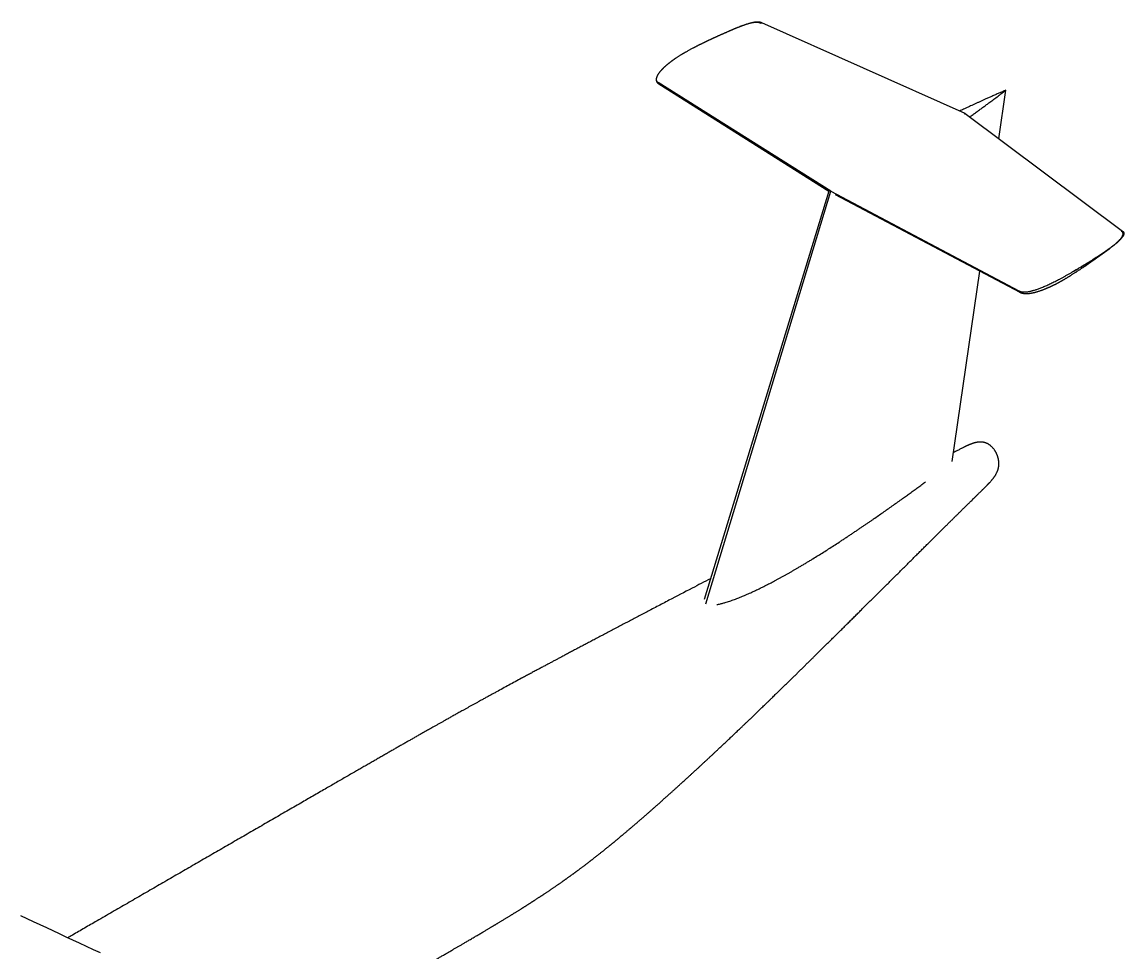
# Model space of a CAD drawing. Header units: millimetres. Extents: x 26 to 221, y 89 to 273.
# Drawn here: x 178.55 to 210.61, y 203.95 to 231.04 of the extents above; entities that cross this region are included whole.
import ezdxf

# ---------------------------------------------------------------- set-up
doc = ezdxf.new("R2010")
doc.units = ezdxf.units.MM

msp = doc.modelspace()

# ---------------------------------------------------------------- linework, layer by layer
at = {"color": 7, "linetype": 'Continuous', "lineweight": 25}
for p, q in [((199.374336, 230.879319), (199.354611, 230.871131)), ((200.04152, 231.001929), (200.068296, 231.013043)), ((205.990164, 228.37345), (200.068296, 231.013043)), ((202.078853, 226.115498), (197.056627, 229.274444)), ((197.075452, 229.23822), (202.020833, 226.120446)), ((206.966012, 227.643844), (207.170022, 229.054567)), ((207.170022, 229.054567), (207.1184, 229.032107)), ((207.131116, 229.024767), (207.170022, 229.054567)), ((205.990164, 228.37345), (205.95539, 228.359016)), ((205.990164, 228.37345), (210.562569, 224.954829)), ((202.020038, 226.120947), (198.390471, 214.234135)), ((202.072424, 226.119663), (202.078853, 226.115498)), ((202.078853, 226.115498), (202.086015, 226.111861)), ((202.078853, 226.115498), (207.5509, 223.216229)), ((202.202382, 226.015901), (207.572981, 223.178131)), ((210.562569, 224.954829), (210.535793, 224.943714)), ((210.197461, 224.45204), (210.215124, 224.465102)), ((205.607458, 218.249465), (206.409142, 223.793092))]:
    msp.add_line(p, q, dxfattribs=at)
at = {"color": 8, "linetype": 'Continuous', "lineweight": 25}
msp.add_line((198.437911, 214.110574), (202.078853, 226.115498), dxfattribs=at)
at = {"color": 7, "linetype": 'Continuous', "lineweight": 25, "flags": 128}
msp.add_lwpolyline([(180.827232, 203.945861), (180.623022, 204.041163), (180.421372, 204.13527), (180.222282, 204.228182), (180.025751, 204.319899), (179.83178, 204.410422), (179.640369, 204.499751), (179.451518, 204.587885), (179.265226, 204.674824), (179.072809, 204.764622), (178.883201, 204.853109), (178.696402, 204.940285), (178.512413, 205.02615)], dxfattribs=at)
at = {"color": 7, "linetype": 'Continuous', "lineweight": 25}
for points, knots in [([(199.354612, 230.871132), (199.351065, 230.869659), (199.344601, 230.866974), (199.33584, 230.863327), (199.328554, 230.86029), (199.321803, 230.857473), (199.314659, 230.854489), (199.307316, 230.851418), (199.300395, 230.84852), (199.294543, 230.846067), (199.289661, 230.844019), (199.285449, 230.842251), (199.28111, 230.840429), (199.274537, 230.837666), (199.265847, 230.834009), (199.256142, 230.829918), (199.247723, 230.826364), (199.240466, 230.823296), (199.233655, 230.820415), (199.226739, 230.817485), (199.217954, 230.81376), (199.207324, 230.809246), (199.194333, 230.803718), (199.179809, 230.797525), (199.164946, 230.791172), (199.149721, 230.78465), (199.13457, 230.778145), (199.116526, 230.770379), (199.094951, 230.761066), (199.069688, 230.750123), (199.044064, 230.73898), (199.018286, 230.727727), (198.992977, 230.716639), (198.967743, 230.705542), (198.942488, 230.694395), (198.917873, 230.683491), (198.893356, 230.672591), (198.868999, 230.661726), (198.848992, 230.652769), (198.83206, 230.645169), (198.818609, 230.63912), (198.804388, 230.632712), (198.790755, 230.626555), (198.778655, 230.621081), (198.765549, 230.615141), (198.74975, 230.607966), (198.731044, 230.599448), (198.712, 230.590751), (198.693714, 230.582377), (198.676012, 230.574248), (198.65807, 230.565987), (198.639479, 230.557404), (198.619888, 230.548332), (198.599132, 230.53869), (198.577137, 230.528438), (198.554535, 230.517863), (198.533629, 230.508044), (198.514824, 230.499183), (198.497876, 230.491174), (198.480752, 230.483059), (198.462881, 230.474563), (198.445079, 230.466072), (198.428042, 230.457918), (198.41289, 230.450644), (198.399375, 230.444138), (198.387349, 230.438335), (198.376203, 230.432944), (198.360268, 230.425221), (198.339062, 230.414905), (198.315846, 230.403547), (198.295713, 230.39365), (198.278498, 230.385155), (198.260166, 230.376072), (198.241608, 230.366836), (198.222962, 230.357513), (198.2055, 230.348742), (198.188795, 230.340314), (198.17259, 230.332103), (198.156768, 230.32405), (198.141168, 230.316074), (198.125976, 230.308273), (198.110485, 230.300282), (198.094121, 230.2918), (198.071744, 230.280138), (198.043142, 230.26511), (198.008105, 230.24648), (197.971777, 230.226909), (197.934733, 230.20666), (197.89739, 230.185927), (197.867912, 230.169284), (197.846678, 230.157149), (197.834173, 230.149957), (197.822828, 230.143394), (197.812647, 230.137473), (197.803471, 230.13211), (197.79449, 230.126837), (197.78443, 230.120904), (197.772633, 230.113906), (197.75948, 230.10605), (197.745826, 230.097833), (197.732074, 230.089493), (197.712525, 230.077545), (197.687523, 230.062066), (197.657553, 230.043171), (197.628769, 230.024689), (197.600039, 230.005907), (197.578061, 229.991264), (197.562599, 229.980825), (197.554399, 229.975257), (197.546279, 229.969713), (197.538753, 229.964544), (197.53163, 229.959626), (197.525021, 229.955041), (197.518605, 229.950568), (197.513094, 229.946709), (197.507966, 229.943105), (197.501998, 229.938895), (197.494252, 229.933403), (197.485723, 229.927315), (197.477568, 229.921455), (197.470487, 229.916337), (197.464123, 229.911713), (197.457944, 229.907202), (197.451166, 229.90223), (197.443521, 229.896588), (197.435749, 229.890812), (197.428726, 229.88556), (197.42215, 229.880617), (197.415003, 229.875213), (197.40687, 229.869022), (197.398575, 229.86266), (197.390868, 229.856704), (197.383914, 229.851295), (197.37696, 229.845853), (197.368458, 229.839155), (197.358147, 229.830958), (197.347152, 229.822117), (197.337253, 229.814069), (197.328599, 229.806968), (197.320266, 229.800071), (197.311286, 229.792571), (197.299789, 229.782866), (197.286129, 229.771164), (197.27107, 229.758022), (197.256891, 229.745411), (197.243673, 229.733439), (197.230455, 229.72125), (197.216997, 229.708592), (197.206172, 229.698181), (197.198666, 229.69085), (197.194214, 229.686467), (197.189307, 229.6816), (197.182511, 229.674794), (197.174415, 229.666563), (197.166245, 229.658107), (197.159193, 229.650693), (197.152432, 229.643486), (197.144033, 229.634387), (197.134036, 229.623311), (197.122992, 229.610711), (197.112408, 229.598248), (197.102373, 229.586038), (197.092672, 229.573828), (197.083017, 229.561212), (197.073675, 229.54848), (197.06411, 229.534829), (197.055009, 229.521129), (197.045979, 229.50664), (197.037942, 229.492815), (197.030391, 229.478814), (197.023685, 229.46519), (197.017745, 229.45182), (197.012824, 229.439446), (197.008606, 229.427335), (197.005672, 229.417526), (197.003653, 229.409775), (197.002274, 229.403865), (197.000886, 229.397105), (196.999435, 229.388478), (196.998025, 229.377022), (196.997794, 229.368213), (196.997667, 229.363356)], [0, 0, 0, 0, 0.004079133, 0.007434904, 0.010071372, 0.012441076, 0.015192, 0.018327878, 0.020951603, 0.0232334, 0.025120789, 0.026614925, 0.02811285, 0.030139678, 0.034221213, 0.038166736, 0.041367961, 0.043961395, 0.046562905, 0.049249376, 0.051966346, 0.056732557, 0.061557543, 0.067013178, 0.073561014, 0.078782547, 0.084664167, 0.091138582, 0.099708136, 0.109728373, 0.120469988, 0.129473903, 0.139695588, 0.149898371, 0.158825789, 0.169084849, 0.178558819, 0.187374249, 0.197460776, 0.201904361, 0.207098986, 0.213139357, 0.218486038, 0.2229958, 0.227248741, 0.233789324, 0.241475514, 0.249040499, 0.255996136, 0.262828553, 0.269712203, 0.276947602, 0.284541519, 0.292596636, 0.301193809, 0.310237371, 0.319002013, 0.325625128, 0.332221068, 0.338814754, 0.345642892, 0.35311418, 0.359632801, 0.365567701, 0.370833933, 0.375439006, 0.37963291, 0.383872077, 0.394081708, 0.40444769, 0.411045888, 0.417651275, 0.424605421, 0.432525558, 0.439428142, 0.44650106, 0.453036408, 0.45902743, 0.465499672, 0.47155582, 0.477322254, 0.483354854, 0.489782878, 0.496592259, 0.509722916, 0.523544, 0.538038425, 0.552753797, 0.567595367, 0.582626136, 0.588097607, 0.593110577, 0.597663182, 0.601753593, 0.605380015, 0.608737917, 0.61261942, 0.617598914, 0.623104368, 0.628665873, 0.634270643, 0.639914691, 0.652581003, 0.66496846, 0.676919561, 0.688349767, 0.700852367, 0.704515169, 0.707837072, 0.71120986, 0.714787283, 0.717374962, 0.720252644, 0.723186403, 0.725534384, 0.727266165, 0.729721377, 0.733165372, 0.737181574, 0.740649318, 0.743625598, 0.746277758, 0.748841275, 0.751590417, 0.75503474, 0.758744036, 0.761671906, 0.764155807, 0.767308693, 0.771000675, 0.77478425, 0.778174242, 0.781126008, 0.783932345, 0.787347648, 0.792365282, 0.797599191, 0.801991566, 0.805584014, 0.809203703, 0.813200479, 0.817706878, 0.824782838, 0.831815718, 0.838379608, 0.844394622, 0.850238005, 0.856949136, 0.863469372, 0.865722678, 0.867761633, 0.869918007, 0.872867368, 0.87766492, 0.88180516, 0.884983138, 0.888209927, 0.891992905, 0.897738271, 0.903574489, 0.909253735, 0.914591589, 0.919850986, 0.925313152, 0.9309436, 0.936133818, 0.942406953, 0.948175216, 0.953521776, 0.958828244, 0.96454429, 0.969112058, 0.97385751, 0.97818276, 0.982238003, 0.984294554, 0.986333769, 0.988402174, 0.991288971, 0.995197317, 1, 1, 1, 1]), ([(200.068296, 231.013043), (200.063081, 231.015813), (200.052669, 231.021341), (200.034461, 231.027854), (200.014577, 231.032931), (199.992843, 231.03646), (199.969335, 231.038483), (199.944043, 231.039002), (199.91697, 231.038028), (199.888109, 231.035567), (199.857454, 231.031621), (199.824353, 231.026085), (199.788748, 231.018867), (199.750589, 231.009894), (199.710419, 230.999275), (199.668236, 230.98701), (199.624328, 230.973189), (199.578707, 230.957839), (199.531395, 230.940981), (199.482122, 230.922546), (199.430593, 230.902322), (199.394379, 230.887752), (199.37539, 230.879741), (199.374266, 230.879267)], [0, 0, 0, 0, 0.027327326, 0.054560746, 0.08230056, 0.111115436, 0.141513769, 0.173929533, 0.208721294, 0.246179447, 0.286536869, 0.329979836, 0.379257498, 0.432266751, 0.489120125, 0.549908804, 0.614707363, 0.682311589, 0.753891774, 0.829488872, 0.909137638, 0.994619203, 1, 1, 1, 1]), ([(196.997667, 229.363356), (196.997778, 229.358725), (196.997978, 229.350351), (196.999508, 229.3389), (197.001364, 229.329881), (197.003207, 229.32312), (197.004786, 229.318232), (197.006203, 229.3143), (197.007741, 229.310407), (197.009951, 229.305355), (197.012847, 229.299532), (197.016331, 229.293443), (197.020401, 229.287127), (197.025552, 229.280077), (197.032158, 229.272269), (197.038744, 229.265555), (197.044653, 229.260162), (197.050017, 229.255619), (197.05677, 229.250372), (197.065713, 229.244064), (197.072743, 229.239849), (197.076587, 229.237544)], [0, 0, 0, 0, 0.095310268, 0.172341309, 0.233054685, 0.279139431, 0.310987064, 0.334042703, 0.361463627, 0.393857552, 0.443026372, 0.489599495, 0.530136851, 0.586762826, 0.654165886, 0.724792865, 0.763232238, 0.801345409, 0.852568162, 0.919393417, 1, 1, 1, 1]), ([(197.075496, 229.238297), (197.073673, 229.239502), (197.069687, 229.242136), (197.064485, 229.247678), (197.060129, 229.25494), (197.057191, 229.263786), (197.056815, 229.270891), (197.056627, 229.274444)], [0, 0, 0, 0, 0.1741650349, 0.3807396464, 0.5872393755, 0.7936212496, 1, 1, 1, 1]), ([(207.1184, 229.032107), (207.085297, 229.017677), (207.018397, 228.988515), (206.9173, 228.944098), (206.815231, 228.899008), (206.713531, 228.853827), (206.619736, 228.811925), (206.533332, 228.773142), (206.453607, 228.737208), (206.374117, 228.701236), (206.295086, 228.665333), (206.195905, 228.620102), (206.076231, 228.565222), (205.945058, 228.504703), (205.860792, 228.465486), (205.82307, 228.44793)], [0, 0, 0, 0, 0.075703532, 0.152990324, 0.231861026, 0.310263264, 0.387193619, 0.448307566, 0.510010208, 0.571788357, 0.632638001, 0.693547214, 0.802462462, 0.911569554, 1, 1, 1, 1]), ([(206.119174, 228.276994), (206.128198, 228.283435), (206.168719, 228.312362), (206.239969, 228.363651), (206.333289, 228.43108), (206.425975, 228.498449), (206.518737, 228.566264), (206.611, 228.634108), (206.692502, 228.694393), (206.763354, 228.747074), (206.823668, 228.792092), (206.883948, 228.837289), (206.930911, 228.872652), (206.964893, 228.898316), (206.985925, 228.914224), (207.006917, 228.930127), (207.027624, 228.945841), (207.045353, 228.959321), (207.060541, 228.970881), (207.072971, 228.980349), (207.084702, 228.98929), (207.094137, 228.996488), (207.102051, 229.002534), (207.109385, 229.00814), (207.117204, 229.01412), (207.124568, 229.019753), (207.129147, 229.023259), (207.131116, 229.024767)], [0, 0, 0, 0, 0.02618987, 0.117608628, 0.207843265, 0.29903847, 0.389588682, 0.48101534, 0.571716379, 0.631345475, 0.691866353, 0.751635078, 0.811675632, 0.832735175, 0.85375582, 0.874942275, 0.895943024, 0.91617498, 0.92844914, 0.94181139, 0.953731459, 0.963907971, 0.970348118, 0.977687507, 0.986118557, 0.994032278, 1, 1, 1, 1]), ([(210.562569, 224.954829), (210.567366, 224.951818), (210.576944, 224.945807), (210.588226, 224.935297), (210.597024, 224.923818), (210.603141, 224.911273), (210.60665, 224.897703), (210.607555, 224.883104), (210.605875, 224.867477), (210.601619, 224.850818), (210.594793, 224.833124), (210.585213, 224.814017), (210.572722, 224.793466), (210.557191, 224.771441), (210.538811, 224.748255), (210.51758, 224.723908), (210.493655, 224.698564), (210.467082, 224.672232), (210.437903, 224.644923), (210.405971, 224.616491), (210.37103, 224.586719), (210.333032, 224.555597), (210.29193, 224.523111), (210.247959, 224.489456), (210.201119, 224.454631), (210.15141, 224.418635), (210.098831, 224.38147), (210.043383, 224.343136), (209.985065, 224.303631), (209.923877, 224.262956), (209.859819, 224.221111), (209.792891, 224.178097), (209.723093, 224.133912), (209.650423, 224.088558), (209.577078, 224.043385), (209.503231, 223.998442), (209.429054, 223.953784), (209.352466, 223.908142), (209.273459, 223.86152), (209.192064, 223.813902), (209.136816, 223.781933), (209.108849, 223.76575)], [0, 0, 0, 0, 0.0081265144, 0.0162250342, 0.0244740098, 0.0330424963, 0.0420816397, 0.0517204702, 0.0620656033, 0.0732033902, 0.0852030818, 0.0981200741, 0.1127717769, 0.1285328759, 0.1454368386, 0.1635107845, 0.1827768933, 0.2028771328, 0.224159463, 0.2466360644, 0.2703172749, 0.2957326628, 0.322419598, 0.3503850491, 0.379635071, 0.4101749545, 0.4420093472, 0.4751423522, 0.5095776082, 0.5453183562, 0.5823674947, 0.6207276254, 0.6604010923, 0.701390014, 0.7436963114, 0.7836358667, 0.8246850839, 0.8668450974, 0.9101169542, 0.9545016227, 1, 1, 1, 1]), ([(209.108849, 223.76575), (209.138557, 223.783019), (209.197187, 223.8171), (209.283427, 223.867838), (209.366919, 223.917428), (209.447627, 223.965892), (209.52556, 224.013223), (209.599349, 224.058583), (209.66911, 224.102005), (209.73496, 224.143525), (209.798342, 224.184038), (209.859256, 224.223546), (209.917702, 224.262048), (209.973681, 224.299545), (210.027191, 224.336036), (210.078235, 224.371521), (210.12681, 224.406001), (210.17266, 224.439287), (210.215819, 224.47139), (210.256322, 224.502318), (210.294446, 224.532276), (210.33193, 224.562675), (210.368457, 224.593427), (210.403672, 224.624458), (210.435705, 224.65419), (210.464557, 224.682626), (210.490091, 224.709618), (210.512356, 224.735181), (210.531408, 224.759325), (210.547395, 224.782222), (210.559971, 224.80329), (210.569382, 224.822582), (210.575921, 224.840159), (210.579924, 224.856714), (210.581383, 224.872252), (210.580291, 224.886774), (210.576626, 224.90028), (210.570388, 224.912775), (210.561507, 224.924215), (210.550173, 224.9347), (210.540593, 224.940705), (210.535793, 224.943714)], [0, 0, 0, 0, 0.049028279, 0.096759413, 0.143194576, 0.188335044, 0.232182205, 0.274737575, 0.313679529, 0.3514761, 0.38812895, 0.423639901, 0.458010958, 0.491244331, 0.523342466, 0.554308078, 0.584144191, 0.612854184, 0.639959041, 0.665985345, 0.69093767, 0.714821205, 0.741129045, 0.766024661, 0.789520607, 0.811631816, 0.832376214, 0.85144079, 0.869232989, 0.88578372, 0.901131392, 0.914080552, 0.926120438, 0.937307332, 0.94771137, 0.957419668, 0.966539305, 0.975199221, 0.983549681, 0.991757961, 1, 1, 1, 1]), ([(207.571254, 223.179084), (207.576081, 223.17642), (207.58501, 223.171492), (207.598014, 223.165583), (207.608892, 223.161194), (207.617803, 223.15797), (207.625319, 223.155478), (207.632102, 223.153401), (207.640324, 223.151068), (207.650571, 223.148459), (207.663101, 223.145722), (207.676451, 223.143275), (207.688549, 223.141463), (207.698387, 223.140245), (207.7053, 223.139505), (207.711726, 223.138894), (207.719236, 223.138276), (207.727904, 223.137708), (207.736339, 223.137295), (207.744189, 223.137017), (207.752617, 223.136823), (207.762376, 223.136745), (207.772408, 223.136827), (207.781409, 223.137031), (207.790996, 223.137358), (207.801705, 223.137868), (207.81364, 223.138626), (207.825148, 223.139524), (207.837185, 223.140619), (207.851397, 223.142113), (207.866226, 223.143926), (207.879802, 223.145794), (207.891051, 223.147466), (207.902639, 223.149304), (207.914896, 223.151385), (207.926436, 223.153473), (207.936918, 223.155463), (207.947467, 223.157548), (207.959448, 223.160025), (207.970872, 223.162499), (207.980779, 223.164725), (207.988549, 223.166518), (207.995663, 223.168196), (208.002946, 223.169949), (208.011136, 223.171963), (208.020562, 223.174337), (208.030655, 223.176947), (208.040523, 223.179565), (208.05135, 223.182501), (208.062966, 223.185733), (208.075782, 223.189398), (208.088881, 223.19324), (208.110565, 223.199768), (208.140308, 223.209158), (208.17622, 223.221192), (208.210337, 223.233207), (208.243354, 223.245337), (208.275852, 223.257751), (208.307286, 223.270191), (208.332633, 223.280539), (208.352514, 223.288829), (208.368335, 223.295519), (208.385602, 223.302927), (208.401782, 223.309979), (208.415859, 223.316196), (208.426567, 223.320969), (208.436055, 223.325232), (208.444809, 223.329194), (208.45339, 223.333102), (208.462669, 223.337357), (208.472408, 223.341856), (208.482216, 223.346422), (208.491181, 223.350624), (208.499171, 223.354392), (208.506112, 223.357683), (208.512562, 223.360755), (208.519066, 223.363867), (208.526208, 223.367299), (208.53392, 223.371026), (208.541481, 223.374699), (208.549223, 223.378478), (208.557551, 223.382565), (208.567412, 223.387432), (208.577983, 223.392687), (208.588147, 223.397774), (208.595949, 223.401703), (208.602054, 223.40479), (208.607454, 223.407527), (208.613868, 223.410792), (208.62056, 223.414213), (208.626568, 223.417295), (208.631456, 223.419812), (208.63728, 223.422818), (208.645416, 223.427034), (208.65558, 223.432332), (208.665454, 223.437511), (208.674144, 223.442093), (208.682359, 223.446444), (208.690568, 223.450812), (208.698564, 223.455086), (208.7078, 223.460043), (208.718696, 223.465923), (208.731233, 223.472734), (208.743906, 223.479665), (208.756452, 223.486571), (208.769025, 223.493537), (208.782113, 223.500834), (208.795994, 223.508624), (208.809844, 223.516453), (208.822122, 223.523436), (208.83256, 223.529404), (208.842482, 223.535101), (208.8564, 223.543129), (208.874527, 223.553661), (208.897046, 223.566867), (208.920996, 223.581048), (208.94678, 223.596467), (208.970828, 223.610997), (208.992403, 223.624144), (209.010469, 223.635223), (209.027961, 223.646015), (209.044884, 223.656516), (209.061247, 223.666722), (209.077274, 223.676768), (209.097953, 223.689791), (209.123946, 223.706271), (209.155734, 223.726593), (209.185586, 223.745835), (209.212973, 223.76361), (209.237707, 223.779751), (209.263117, 223.79642), (209.289581, 223.813871), (209.317145, 223.832143), (209.345854, 223.85127), (209.37211, 223.868851), (209.395712, 223.88472), (209.415721, 223.898216), (209.434738, 223.911082), (209.452047, 223.922826), (209.467603, 223.933404), (209.481156, 223.94264), (209.492706, 223.950524), (209.50231, 223.957089), (209.511064, 223.963079), (209.520297, 223.969405), (209.531326, 223.976971), (209.544255, 223.985855), (209.558448, 223.995625), (209.573278, 224.005852), (209.588471, 224.016349), (209.603894, 224.027024), (209.619574, 224.037899), (209.635557, 224.049004), (209.65132, 224.059977), (209.665768, 224.070052), (209.678298, 224.078803), (209.689653, 224.086744), (209.701323, 224.094915), (209.714379, 224.104069), (209.728676, 224.11411), (209.743605, 224.124611), (209.756762, 224.133881), (209.767547, 224.14149), (209.775537, 224.147133), (209.782708, 224.1522), (209.789862, 224.157261), (209.797753, 224.162846), (209.806539, 224.16907), (209.816212, 224.175929), (209.830424, 224.186019), (209.847853, 224.198414), (209.867313, 224.212285), (209.884815, 224.224784), (209.901332, 224.2366), (209.918774, 224.2491), (209.935802, 224.261326), (209.951423, 224.272563), (209.964925, 224.282289), (209.977437, 224.291315), (209.990144, 224.300494), (210.002962, 224.309765), (210.016114, 224.319291), (210.027728, 224.327714), (210.037266, 224.33464), (210.044692, 224.340037), (210.052087, 224.345415), (210.060123, 224.351266), (210.06854, 224.357399), (210.076444, 224.363163), (210.083309, 224.368173), (210.0899, 224.372987), (210.097069, 224.378226), (210.104726, 224.383828), (210.111998, 224.389151), (210.118402, 224.393844), (210.124678, 224.398444), (210.131662, 224.403568), (210.138219, 224.408383), (210.143757, 224.412452), (210.147745, 224.415385), (210.151286, 224.417989), (210.154502, 224.420356), (210.158038, 224.422958), (210.161795, 224.425724), (210.165909, 224.428754), (210.169953, 224.431734), (210.174231, 224.434886), (210.178968, 224.43838), (210.18461, 224.442546), (210.190925, 224.447209), (210.19535, 224.450481), (210.197461, 224.45204)], [0, 0, 0, 0, 0.004889283, 0.009045075, 0.012456331, 0.015061531, 0.01725503, 0.019298846, 0.021190554, 0.024636557, 0.028438246, 0.032306429, 0.036428772, 0.039132848, 0.041041296, 0.042541909, 0.044805519, 0.047724208, 0.050268753, 0.052315748, 0.054748766, 0.05785195, 0.061136688, 0.063849874, 0.066071725, 0.069828518, 0.07368339, 0.077090192, 0.080489524, 0.08491089, 0.090500782, 0.094491406, 0.09774259, 0.10126423, 0.105629943, 0.109573372, 0.112450025, 0.115838156, 0.119901956, 0.124217596, 0.127185305, 0.12964928, 0.131925032, 0.134280349, 0.136924797, 0.140132019, 0.143750078, 0.147092896, 0.150102956, 0.15472631, 0.158896871, 0.163219742, 0.168136006, 0.181223525, 0.194038063, 0.205724352, 0.217224355, 0.229170459, 0.24049993, 0.251127171, 0.256621241, 0.262148238, 0.268410714, 0.275540475, 0.279918393, 0.283922014, 0.287359276, 0.290429259, 0.293592382, 0.296877143, 0.300735264, 0.304422637, 0.307808747, 0.310754675, 0.313348141, 0.315553594, 0.31797013, 0.320635676, 0.323572671, 0.326645155, 0.329165471, 0.332263978, 0.336020103, 0.340299739, 0.34421895, 0.347536901, 0.349151255, 0.351154477, 0.353682131, 0.356467157, 0.358767422, 0.360518382, 0.362037814, 0.365418683, 0.369825517, 0.37367405, 0.376734937, 0.379798096, 0.383118372, 0.386185728, 0.389013272, 0.393780563, 0.39879374, 0.4035186, 0.408480759, 0.413380924, 0.418150888, 0.42374762, 0.429618614, 0.434386218, 0.438160943, 0.441896852, 0.446104817, 0.454651469, 0.463468064, 0.472817527, 0.483044397, 0.494267711, 0.501751192, 0.509009086, 0.516050878, 0.522875602, 0.529482385, 0.535882001, 0.542339701, 0.55463805, 0.56757341, 0.581199426, 0.591212927, 0.601207794, 0.611624601, 0.622480846, 0.633794711, 0.645585097, 0.65787164, 0.666176526, 0.674707741, 0.682563722, 0.689666175, 0.696095022, 0.701790331, 0.706426191, 0.710388262, 0.71368366, 0.717279331, 0.721846447, 0.727374528, 0.733333693, 0.739473824, 0.745797798, 0.752209649, 0.758646085, 0.765295278, 0.772088214, 0.778252953, 0.783274527, 0.78768611, 0.792392357, 0.797814065, 0.803957284, 0.810211711, 0.816434196, 0.820382457, 0.823678437, 0.826405927, 0.829317088, 0.832597579, 0.836251616, 0.840285714, 0.844677827, 0.854006522, 0.86207989, 0.869016704, 0.875904756, 0.88274883, 0.890850802, 0.897234423, 0.902329767, 0.907784925, 0.912930996, 0.918272662, 0.923865604, 0.929426711, 0.932866494, 0.935860206, 0.938768336, 0.942170402, 0.945965138, 0.949352599, 0.952110191, 0.954600161, 0.957644588, 0.961130899, 0.964237137, 0.966799057, 0.969197579, 0.972144275, 0.975603524, 0.977465099, 0.979140604, 0.980635703, 0.981926809, 0.98318872, 0.985082646, 0.986651956, 0.988369976, 0.990185753, 0.992060026, 0.994385691, 0.997323274, 1, 1, 1, 1]), ([(207.5509, 223.216229), (207.556677, 223.213108), (207.568147, 223.206912), (207.587603, 223.19923), (207.608436, 223.192901), (207.630806, 223.188027), (207.654501, 223.184603), (207.679495, 223.182597), (207.705765, 223.181974), (207.733454, 223.182718), (207.762753, 223.184839), (207.793684, 223.188364), (207.82626, 223.193317), (207.860317, 223.199678), (207.895857, 223.207445), (207.932643, 223.21656), (207.970665, 223.226997), (208.009912, 223.238733), (208.050597, 223.251828), (208.094844, 223.26701), (208.14275, 223.284469), (208.194409, 223.30438), (208.247939, 223.326058), (208.30334, 223.349503), (208.360249, 223.374554), (208.418651, 223.401185), (208.47853, 223.429371), (208.540214, 223.459263), (208.604163, 223.491087), (208.670393, 223.524873), (208.738921, 223.560649), (208.80933, 223.598201), (208.881623, 223.637528), (208.955785, 223.678637), (209.031868, 223.721499), (209.082914, 223.750841), (209.108849, 223.76575)], [0, 0, 0, 0, 0.012311409, 0.024447769, 0.036589959, 0.0489186, 0.061606355, 0.074570814, 0.088168251, 0.102514575, 0.117708568, 0.134135579, 0.151601005, 0.170165936, 0.189881242, 0.210789397, 0.232519805, 0.255463663, 0.279645146, 0.305084907, 0.335653405, 0.36790371, 0.401854969, 0.437523588, 0.474923716, 0.513353282, 0.553475056, 0.595297954, 0.638829847, 0.685019042, 0.733001561, 0.782783288, 0.834369488, 0.887764896, 0.94297378, 1, 1, 1, 1]), ([(207.5509, 223.216229), (207.551087, 223.212674), (207.55146, 223.205583), (207.554404, 223.196754), (207.558728, 223.189422), (207.564364, 223.183747), (207.568617, 223.180368), (207.571127, 223.179189), (207.571274, 223.17912)], [0, 0, 0, 0, 0.1970736523, 0.393064811, 0.5909355351, 0.7891352766, 0.9876662098, 1, 1, 1, 1]), ([(185.312272, 200.743143), (185.315152, 200.744786), (185.369806, 200.775966), (185.475709, 200.836382), (185.629453, 200.924088), (185.781613, 201.01089), (185.932202, 201.096794), (186.126343, 201.207541), (186.365493, 201.343962), (186.651097, 201.506882), (186.939473, 201.671386), (187.230618, 201.837475), (187.524534, 202.005151), (187.809193, 202.167556), (188.084386, 202.32457), (188.349903, 202.476076), (188.580541, 202.607692), (188.77559, 202.719007), (188.93381, 202.80931), (189.090992, 202.899026), (189.261645, 202.996439), (189.445381, 203.101358), (189.641828, 203.213617), (189.835525, 203.324421), (190.026465, 203.433795), (190.180032, 203.521906), (190.296486, 203.588816), (190.376086, 203.63459), (190.453679, 203.679253), (190.529243, 203.722788), (190.594627, 203.760494), (190.650215, 203.792577), (190.696391, 203.819246), (190.741948, 203.845573), (190.787863, 203.872126), (190.835152, 203.899493), (190.882058, 203.926657), (190.928428, 203.953532), (190.974019, 203.979974), (191.020601, 204.007012), (191.067474, 204.034241), (191.110709, 204.059376), (191.150229, 204.082369), (191.186099, 204.103252), (191.221655, 204.123966), (191.257063, 204.144607), (191.29306, 204.165605), (191.330436, 204.187423), (191.369807, 204.210423), (191.411221, 204.234636), (191.454677, 204.260065), (191.499884, 204.286543), (191.546819, 204.314059), (191.595456, 204.342602), (191.646058, 204.37233), (191.695828, 204.401603), (191.744582, 204.43031), (191.792136, 204.458341), (191.840733, 204.487018), (191.889151, 204.515625), (191.936139, 204.543422), (191.980026, 204.569419), (192.020866, 204.593642), (192.058746, 204.616138), (192.094539, 204.637422), (192.128246, 204.657489), (192.159868, 204.676338), (192.189407, 204.693965), (192.216862, 204.710367), (192.242234, 204.725541), (192.265526, 204.739485), (192.285456, 204.751427), (192.303003, 204.76195), (192.319455, 204.771823), (192.337376, 204.782585), (192.35707, 204.794423), (192.379785, 204.808089), (192.405717, 204.823709), (192.435063, 204.841408), (192.466766, 204.860558), (192.500824, 204.881165), (192.53686, 204.903007), (192.573725, 204.925396), (192.610083, 204.947522), (192.644974, 204.968798), (192.67842, 204.989232), (192.710399, 205.008807), (192.74089, 205.027507), (192.769662, 205.045184), (192.796716, 205.061835), (192.822403, 205.077671), (192.847817, 205.093363), (192.874081, 205.109607), (192.90196, 205.126881), (192.931475, 205.145204), (192.962624, 205.164581), (192.994671, 205.18456), (193.026273, 205.204308), (193.056098, 205.222986), (193.081021, 205.238627), (193.101461, 205.251477), (193.118087, 205.261941), (193.134705, 205.272414), (193.152209, 205.283459), (193.171237, 205.295481), (193.191814, 205.308503), (193.213941, 205.322528), (193.237184, 205.337288), (193.261019, 205.352452), (193.284461, 205.367395), (193.306959, 205.381763), (193.328055, 205.395259), (193.347751, 205.407882), (193.365739, 205.419428), (193.382071, 205.429926), (193.397095, 205.439596), (193.411991, 205.449195), (193.427588, 205.459259), (193.44615, 205.471252), (193.467946, 205.485361), (193.493235, 205.501764), (193.520457, 205.519462), (193.548644, 205.537834), (193.57659, 205.556096), (193.603176, 205.573513), (193.62722, 205.589302), (193.648849, 205.603535), (193.668202, 205.616294), (193.687038, 205.628735), (193.706434, 205.641567), (193.727448, 205.655497), (193.750457, 205.670782), (193.775452, 205.687424), (193.803909, 205.70642), (193.834315, 205.726778), (193.865169, 205.747502), (193.893494, 205.766584), (193.919292, 205.784011), (193.945391, 205.801686), (193.972816, 205.82031), (194.002612, 205.840606), (194.033006, 205.861375), (194.064178, 205.882746), (194.096528, 205.904999), (194.126335, 205.925576), (194.153645, 205.944489), (194.17864, 205.961844), (194.205637, 205.980643), (194.232445, 205.999369), (194.257756, 206.017102), (194.280183, 206.032857), (194.30092, 206.04746), (194.320008, 206.060932), (194.337427, 206.073253), (194.353474, 206.084625), (194.368694, 206.09543), (194.383748, 206.106135), (194.403997, 206.120561), (194.429607, 206.138856), (194.45763, 206.158947), (194.483036, 206.177221), (194.505659, 206.193536), (194.528958, 206.210386), (194.553691, 206.228324), (194.57653, 206.24494), (194.59701, 206.25988), (194.6139, 206.272227), (194.629982, 206.284008), (194.644672, 206.294789), (194.657936, 206.30454), (194.67248, 206.315248), (194.689226, 206.327599), (194.709082, 206.342278), (194.732421, 206.359573), (194.758793, 206.379174), (194.787754, 206.400771), (194.816794, 206.4225), (194.84453, 206.443321), (194.87159, 206.463697), (194.898526, 206.48404), (194.927273, 206.505817), (194.957325, 206.528658), (194.985868, 206.550424), (195.012305, 206.570645), (195.035953, 206.588779), (195.058322, 206.605976), (195.078795, 206.62175), (195.098939, 206.637303), (195.119097, 206.652899), (195.140268, 206.669314), (195.161792, 206.686039), (195.184318, 206.703582), (195.207844, 206.721948), (195.232387, 206.741152), (195.257978, 206.761228), (195.285102, 206.782561), (195.313813, 206.805204), (195.344145, 206.829193), (195.375142, 206.853782), (195.405589, 206.878007), (195.434278, 206.900897), (195.459449, 206.921031), (195.482001, 206.93911), (195.503255, 206.95618), (195.525617, 206.974175), (195.549534, 206.993461), (195.575003, 207.014044), (195.601941, 207.035865), (195.628665, 207.057565), (195.654104, 207.078268), (195.677255, 207.097149), (195.698713, 207.114681), (195.71848, 207.13086), (195.736567, 207.145687), (195.754084, 207.160068), (195.772218, 207.174976), (195.792151, 207.191388), (195.813974, 207.209388), (195.838108, 207.229329), (195.864531, 207.251206), (195.892216, 207.274177), (195.91854, 207.296067), (195.942334, 207.315892), (195.963438, 207.333505), (195.982868, 207.349744), (196.000648, 207.364626), (196.017445, 207.378703), (196.035433, 207.393796), (196.055716, 207.410838), (196.078756, 207.430226), (196.103501, 207.451086), (196.129697, 207.473209), (196.159244, 207.498208), (196.191132, 207.525246), (196.224601, 207.553691), (196.256471, 207.580836), (196.286934, 207.606835), (196.316927, 207.632481), (196.347751, 207.65889), (196.380242, 207.68678), (196.414267, 207.716048), (196.449761, 207.746644), (196.486286, 207.778196), (196.523525, 207.810434), (196.561271, 207.84318), (196.59942, 207.876346), (196.63754, 207.909556), (196.674796, 207.942078), (196.710612, 207.973403), (196.744826, 208.00338), (196.777439, 208.032001), (196.808454, 208.059262), (196.838021, 208.085288), (196.866946, 208.110781), (196.896102, 208.136513), (196.926219, 208.163128), (196.957374, 208.190696), (196.989564, 208.219219), (197.023952, 208.24973), (197.060607, 208.2823), (197.099418, 208.316837), (197.138401, 208.351579), (197.176594, 208.385666), (197.21473, 208.419746), (197.25258, 208.453614), (197.289986, 208.48713), (197.325278, 208.518791), (197.354795, 208.545302), (197.379603, 208.567602), (197.400839, 208.586706), (197.423293, 208.60692), (197.447038, 208.628312), (197.47312, 208.651829), (197.501643, 208.677571), (197.532711, 208.705636), (197.565382, 208.735181), (197.599655, 208.766209), (197.635319, 208.798532), (197.6715, 208.831362), (197.707277, 208.863863), (197.745575, 208.898694), (197.786043, 208.935545), (197.828379, 208.974149), (197.86865, 209.010917), (197.906859, 209.045845), (197.943008, 209.078928), (197.976506, 209.109617), (198.007432, 209.137979), (198.035889, 209.164098), (198.063045, 209.189045), (198.089583, 209.213444), (198.127644, 209.248463), (198.17771, 209.294588), (198.240072, 209.352147), (198.303572, 209.410862), (198.368162, 209.470695), (198.423583, 209.52213), (198.469087, 209.564421), (198.503968, 209.596871), (198.53771, 209.628291), (198.570312, 209.658678), (198.601777, 209.688031), (198.632517, 209.71673), (198.662702, 209.744935), (198.693428, 209.773669), (198.72538, 209.803574), (198.759482, 209.835519), (198.795732, 209.869508), (198.834127, 209.905544), (198.874668, 209.943631), (198.916077, 209.982576), (198.958241, 210.022274), (199.001044, 210.062616), (199.045614, 210.104669), (199.091182, 210.147713), (199.136662, 210.190722), (199.183798, 210.235347), (199.232056, 210.281085), (199.28122, 210.327739), (199.32828, 210.372447), (199.373239, 210.415205), (199.415863, 210.455782), (199.456177, 210.494198), (199.494209, 210.530471), (199.530222, 210.564847), (199.562644, 210.595819), (199.591944, 210.623829), (199.619185, 210.649885), (199.647016, 210.676521), (199.676049, 210.704325), (199.706304, 210.733317), (199.739769, 210.765408), (199.776602, 210.800753), (199.816957, 210.839511), (199.859005, 210.879929), (199.90306, 210.922312), (199.949142, 210.966687), (199.997275, 211.013078), (200.047157, 211.061202), (200.098101, 211.110398), (200.148982, 211.159581), (200.198686, 211.20767), (200.250527, 211.257871), (200.304205, 211.3099), (200.359423, 211.363473), (200.412137, 211.414664), (200.459011, 211.460222), (200.500367, 211.500446), (200.536526, 211.535637), (200.571163, 211.569365), (200.620068, 211.61701), (200.684383, 211.679723), (200.765224, 211.758643), (200.844911, 211.836527), (200.923218, 211.913144), (200.999349, 211.987707), (201.075464, 212.062325), (201.150906, 212.136352), (201.225586, 212.209694), (201.300254, 212.283085), (201.374895, 212.356506), (201.449494, 212.429942), (201.523633, 212.502976), (201.598319, 212.576598), (201.674578, 212.651819), (201.751526, 212.727767), (201.829098, 212.804374), (201.907209, 212.881555), (201.987334, 212.960766), (202.069474, 213.042007), (202.153628, 213.125277), (202.239797, 213.210576), (202.327981, 213.297903), (202.41818, 213.387259), (202.510393, 213.478646), (202.604041, 213.571489), (202.699101, 213.665765), (202.795549, 213.761449), (202.893932, 213.859083), (203.037871, 214.00197), (203.225997, 214.188809), (203.456949, 214.418301), (203.685794, 214.645791), (203.91254, 214.871259), (204.1372, 215.094686), (204.359781, 215.316056), (204.537833, 215.493128), (204.671935, 215.626473), (204.762653, 215.716669), (204.853018, 215.806496), (204.943031, 215.895952), (205.03253, 215.984871), (205.119172, 216.07092), (205.202284, 216.153432), (205.281358, 216.231903), (205.358065, 216.307991), (205.432405, 216.381698), (205.504378, 216.453023), (205.573984, 216.521967), (205.641223, 216.588532), (205.706095, 216.652718), (205.768598, 216.714528), (205.822176, 216.767482), (205.867277, 216.812037), (205.904352, 216.848649), (205.94041, 216.884245), (205.975458, 216.918832), (206.010088, 216.952992), (206.044911, 216.987331), (206.080852, 217.022759), (206.118252, 217.05961), (206.157429, 217.098196), (206.198384, 217.138513), (206.23593, 217.175456), (206.269726, 217.208695), (206.299424, 217.237892), (206.329193, 217.267149), (206.358003, 217.295451), (206.384816, 217.321782), (206.408834, 217.345361), (206.430147, 217.366278), (206.446304, 217.382131), (206.458608, 217.3942), (206.46849, 217.403919), (206.479434, 217.414711), (206.491896, 217.427036), (206.505688, 217.440721), (206.521119, 217.456087), (206.538114, 217.473076), (206.556423, 217.491457), (206.576216, 217.511412), (206.596268, 217.531722), (206.615581, 217.551368), (206.632798, 217.568948), (206.648017, 217.584535), (206.659465, 217.5963), (206.667743, 217.604846), (206.673514, 217.610824), (206.679254, 217.616792), (206.685002, 217.622796), (206.69076, 217.628841), (206.696712, 217.635125), (206.703455, 217.64229), (206.715458, 217.655159), (206.731266, 217.672451), (206.749833, 217.693506), (206.766775, 217.71343), (206.783461, 217.733775), (206.800096, 217.754874), (206.815259, 217.774924), (206.829191, 217.794066), (206.842597, 217.813186), (206.856133, 217.833344), (206.869698, 217.85464), (206.881819, 217.874888), (206.89321, 217.895246), (206.903148, 217.914326), (206.912609, 217.933986), (206.921419, 217.953932), (206.929653, 217.974569), (206.936763, 217.994498), (206.941895, 218.010633), (206.945538, 218.023172), (206.94818, 218.032884), (206.950824, 218.043309), (206.953612, 218.055242), (206.956407, 218.068554), (206.958902, 218.082027), (206.960702, 218.09311), (206.961959, 218.10173), (206.962853, 218.108377), (206.96367, 218.11499), (206.964508, 218.122455), (206.965394, 218.131389), (206.966213, 218.141271), (206.96684, 218.150776), (206.967334, 218.160319), (206.967701, 218.170358), (206.967944, 218.183282), (206.967901, 218.197232), (206.967516, 218.211313), (206.966858, 218.225188), (206.966, 218.237645), (206.964985, 218.249035), (206.964038, 218.258212), (206.96293, 218.267689), (206.961494, 218.278514), (206.95968, 218.29056), (206.957691, 218.302235), (206.955668, 218.312987), (206.953642, 218.322956), (206.95184, 218.331139), (206.95034, 218.337571), (206.949422, 218.341395), (206.948861, 218.343773), (206.948215, 218.346439), (206.94714, 218.350741), (206.945508, 218.357039), (206.943241, 218.365409), (206.940557, 218.374795), (206.937464, 218.385029), (206.934386, 218.394687), (206.931061, 218.404619), (206.927435, 218.414957), (206.923086, 218.426731), (206.918112, 218.439455), (206.911201, 218.456152), (206.902566, 218.475481), (206.892253, 218.496601), (206.88223, 218.515611), (206.872146, 218.533488), (206.861525, 218.551135), (206.849968, 218.569116), (206.835628, 218.589977), (206.818019, 218.613546), (206.796707, 218.639351), (206.773312, 218.66476), (206.747886, 218.689626), (206.729665, 218.704823), (206.720358, 218.712586)], [0, 0, 0, 0, 0.000363913, 0.006907374, 0.013384026, 0.01979387, 0.026136904, 0.032414572, 0.044328102, 0.056357593, 0.068503046, 0.08076446, 0.093141836, 0.105635172, 0.11672523, 0.127905088, 0.139174746, 0.145857845, 0.152541782, 0.159158587, 0.165705721, 0.174086303, 0.182349889, 0.19049648, 0.198526079, 0.206438689, 0.209868671, 0.213215808, 0.216476764, 0.21965154, 0.222740137, 0.224715748, 0.226654415, 0.228556139, 0.230452352, 0.232435033, 0.234510114, 0.236358184, 0.238273845, 0.240251019, 0.242224378, 0.24417619, 0.245694642, 0.247199793, 0.248691643, 0.250170193, 0.251656311, 0.253221782, 0.254872644, 0.256608897, 0.258430542, 0.260337582, 0.26229369, 0.264332174, 0.266453034, 0.268656273, 0.270590293, 0.272583623, 0.274636265, 0.27670184, 0.27867321, 0.280546079, 0.282221708, 0.28380977, 0.285310264, 0.286723191, 0.288048549, 0.289286337, 0.290436554, 0.291499198, 0.29247427, 0.293361768, 0.294000938, 0.294675561, 0.295423798, 0.296245653, 0.297141129, 0.29826652, 0.299490049, 0.30081172, 0.30223154, 0.303749519, 0.305318593, 0.306842608, 0.308297771, 0.30968408, 0.311027699, 0.312299619, 0.313499833, 0.31462834, 0.315685136, 0.316713838, 0.317807416, 0.318968946, 0.320198436, 0.321495898, 0.322861114, 0.324202463, 0.325445013, 0.326588755, 0.327317757, 0.32800005, 0.32866687, 0.329394704, 0.330187045, 0.3310439, 0.331965277, 0.332951184, 0.333947898, 0.334943593, 0.335881083, 0.336760362, 0.337581423, 0.338344262, 0.339010176, 0.339624322, 0.340223481, 0.340873135, 0.341574569, 0.342544407, 0.343598512, 0.3447369, 0.345949229, 0.347125072, 0.348234629, 0.349277888, 0.350136345, 0.350944027, 0.35170255, 0.352496627, 0.35337412, 0.354335045, 0.355379423, 0.356506254, 0.357901975, 0.359192429, 0.360377588, 0.361457424, 0.36243191, 0.363655533, 0.364902583, 0.366176225, 0.367476474, 0.368823137, 0.370246546, 0.371228237, 0.37226208, 0.373395005, 0.374629344, 0.375640499, 0.376586193, 0.377458696, 0.378257988, 0.37899657, 0.379659214, 0.380285883, 0.380920299, 0.381562485, 0.382846554, 0.384160292, 0.385109628, 0.386064203, 0.38702674, 0.388063118, 0.389201538, 0.389926015, 0.390664728, 0.391348275, 0.39197147, 0.392534297, 0.393037391, 0.393824728, 0.394669748, 0.395571511, 0.396805929, 0.398041883, 0.399279375, 0.400528489, 0.401601582, 0.402756481, 0.403993231, 0.405303239, 0.406630286, 0.407677799, 0.408720133, 0.40969015, 0.410574672, 0.411373665, 0.412303046, 0.413191992, 0.414125241, 0.415102812, 0.416124725, 0.417190999, 0.418303773, 0.419465812, 0.420736066, 0.422060457, 0.423439018, 0.42480119, 0.426057643, 0.427208017, 0.428110435, 0.429023751, 0.430006825, 0.431059687, 0.432182369, 0.433374904, 0.43462671, 0.435725654, 0.436750249, 0.437700461, 0.438576263, 0.439377626, 0.440105824, 0.440906545, 0.441792097, 0.44276251, 0.443817816, 0.445014467, 0.446293895, 0.447521413, 0.448538726, 0.449481775, 0.450350533, 0.451144975, 0.451868144, 0.452606009, 0.453562493, 0.454596509, 0.455708084, 0.456897251, 0.458130122, 0.459697094, 0.461206179, 0.462657344, 0.4640122, 0.465334691, 0.466725879, 0.468198087, 0.469751352, 0.471355813, 0.473032789, 0.4747313, 0.476439328, 0.478192026, 0.479952012, 0.481662859, 0.483301693, 0.484868476, 0.486363171, 0.487785746, 0.489136171, 0.49043494, 0.491771991, 0.493157893, 0.494592659, 0.496076301, 0.497608835, 0.499351106, 0.501152566, 0.502988094, 0.504758471, 0.506453506, 0.508284295, 0.510018145, 0.511655023, 0.513194898, 0.514127785, 0.515110779, 0.516154129, 0.517257848, 0.518421946, 0.51979248, 0.521238259, 0.522759305, 0.524355638, 0.526027281, 0.52774499, 0.52941593, 0.531033218, 0.533106112, 0.535083557, 0.536965517, 0.538751957, 0.540442846, 0.542038155, 0.543454733, 0.544786296, 0.546036301, 0.547271518, 0.548517519, 0.551389454, 0.554317125, 0.557300555, 0.560339771, 0.563428431, 0.565124621, 0.56676779, 0.568357924, 0.569895007, 0.571379026, 0.572809967, 0.574246092, 0.575653317, 0.577162712, 0.578774302, 0.580488112, 0.582304171, 0.584222507, 0.586243149, 0.588185304, 0.590213476, 0.59232769, 0.594523825, 0.596697048, 0.598801685, 0.601236684, 0.603572847, 0.605810137, 0.607948521, 0.609987965, 0.611894655, 0.613705851, 0.615421526, 0.617041657, 0.618341371, 0.619612153, 0.620938884, 0.622324367, 0.623768612, 0.625271631, 0.627118513, 0.629047067, 0.631057312, 0.633149267, 0.635368163, 0.637672179, 0.640061336, 0.642534544, 0.64499429, 0.647377612, 0.649684486, 0.652454609, 0.655105722, 0.657637784, 0.660050759, 0.661863102, 0.66360189, 0.665267109, 0.666861275, 0.670661081, 0.674554801, 0.678542454, 0.682182245, 0.685882485, 0.689560785, 0.693204094, 0.69681239, 0.700385649, 0.704032285, 0.707641648, 0.711213716, 0.714798306, 0.718491469, 0.72229562, 0.725984051, 0.729771155, 0.73365693, 0.737641374, 0.741724482, 0.745906249, 0.750186678, 0.754565775, 0.759043542, 0.763619984, 0.768210752, 0.772896704, 0.77767784, 0.782552909, 0.79388319, 0.805113921, 0.816244947, 0.827276123, 0.838207312, 0.849038383, 0.859769214, 0.864201106, 0.868615624, 0.873012743, 0.877392434, 0.881754675, 0.886075533, 0.890036801, 0.893882447, 0.897612469, 0.901226869, 0.904725652, 0.908108822, 0.911376387, 0.914528359, 0.917564747, 0.920485565, 0.922335403, 0.924135705, 0.925886474, 0.927587716, 0.929240426, 0.930929585, 0.932658483, 0.934473329, 0.93637411, 0.938360812, 0.940433419, 0.941837014, 0.943277425, 0.944752935, 0.946167134, 0.947464395, 0.948644731, 0.949648458, 0.950548721, 0.95097863, 0.951422792, 0.95197261, 0.952553094, 0.953215713, 0.953957774, 0.954776149, 0.95566725, 0.956603107, 0.957641421, 0.958574735, 0.959407498, 0.960143895, 0.960787892, 0.961071868, 0.961348686, 0.961624933, 0.961900645, 0.962175861, 0.962450618, 0.962753023, 0.963134449, 0.964139557, 0.964981116, 0.965764642, 0.966575256, 0.967427712, 0.968252738, 0.968900565, 0.969614671, 0.970401602, 0.971121231, 0.971894349, 0.972518433, 0.973209341, 0.973816147, 0.974483681, 0.975170507, 0.975828401, 0.976409281, 0.976718818, 0.977025659, 0.977333142, 0.977705571, 0.978151239, 0.978581332, 0.978963386, 0.979181706, 0.979380772, 0.979579285, 0.979793328, 0.980070608, 0.980404958, 0.980704312, 0.9809446, 0.981281894, 0.98162612, 0.982131752, 0.982564525, 0.982915701, 0.983406683, 0.983709187, 0.983961367, 0.984251541, 0.984582498, 0.984959642, 0.9853642, 0.985661958, 0.985955244, 0.986292265, 0.98647421, 0.986588971, 0.98664078, 0.986701825, 0.986839559, 0.987034463, 0.98728723, 0.987621722, 0.987917221, 0.988251476, 0.988535254, 0.988861627, 0.989239772, 0.989666351, 0.990090843, 0.990862518, 0.991563103, 0.992194376, 0.99278571, 0.993400291, 0.994039411, 0.994703842, 0.995678224, 0.996699765, 0.997756247, 0.998853803, 1, 1, 1, 1]), ([(206.720358, 218.712586), (206.714331, 218.717304), (206.70312, 218.726081), (206.687282, 218.737213), (206.674751, 218.745434), (206.665262, 218.7513), (206.65851, 218.755305), (206.653271, 218.75831), (206.648101, 218.7612), (206.642272, 218.764364), (206.635272, 218.768011), (206.628544, 218.771365), (206.622783, 218.774124), (206.617511, 218.776569), (206.611545, 218.779245), (206.604171, 218.782406), (206.596403, 218.785552), (206.589139, 218.788331), (206.582919, 218.790596), (206.577316, 218.792545), (206.572184, 218.794256), (206.566871, 218.795955), (206.560567, 218.797879), (206.552158, 218.800289), (206.543002, 218.802683), (206.534195, 218.804767), (206.526736, 218.806388), (206.519511, 218.807834), (206.510799, 218.809421), (206.500027, 218.811138), (206.487153, 218.81282), (206.470138, 218.814518), (206.449936, 218.815697), (206.427116, 218.815917), (206.408517, 218.815281), (206.393813, 218.814322), (206.382726, 218.813371), (206.371936, 218.812236), (206.361131, 218.810903), (206.349765, 218.809295), (206.336932, 218.807235), (206.323967, 218.804878), (206.312082, 218.802485), (206.302621, 218.800439), (206.294545, 218.7986), (206.287047, 218.796816), (206.279307, 218.794899), (206.271038, 218.792768), (206.262051, 218.790357), (206.252806, 218.787773), (206.243274, 218.785007), (206.233224, 218.781986), (206.22261, 218.778677), (206.212384, 218.775375), (206.20329, 218.772352), (206.193412, 218.768991), (206.181606, 218.76486), (206.167566, 218.759776), (206.153333, 218.754449), (206.138899, 218.748884), (206.124863, 218.743317), (206.111158, 218.737741), (206.097501, 218.73206), (206.082798, 218.725807), (206.066679, 218.718794), (206.049782, 218.711279), (206.033834, 218.704042), (206.020517, 218.697902), (206.010239, 218.693113), (206.001606, 218.68906), (205.992904, 218.684946), (205.979307, 218.678473), (205.960642, 218.669487), (205.933675, 218.656327), (205.902218, 218.640747), (205.865962, 218.622528), (205.827981, 218.603205), (205.788563, 218.582953), (205.748229, 218.56208), (205.700242, 218.537116), (205.665726, 218.51917), (205.644895, 218.50834)], [0, 0, 0, 0, 0.019442199, 0.036169984, 0.050104237, 0.058676806, 0.065607943, 0.070870212, 0.074650178, 0.081043695, 0.088076341, 0.0950974, 0.100524914, 0.104683428, 0.110141522, 0.117371336, 0.1254016, 0.131849571, 0.137541026, 0.142558265, 0.147183508, 0.151490507, 0.156886653, 0.164009755, 0.173817678, 0.181086734, 0.187106402, 0.193153774, 0.199685189, 0.20934339, 0.220440246, 0.231973856, 0.251648572, 0.270022073, 0.287377891, 0.296482551, 0.305366238, 0.313999408, 0.322384771, 0.331320383, 0.341342023, 0.353333931, 0.362726955, 0.370262944, 0.376449887, 0.382557497, 0.38874069, 0.395604313, 0.403122868, 0.411190786, 0.418838916, 0.427271124, 0.436785905, 0.446000849, 0.453572682, 0.460307443, 0.471751628, 0.48453369, 0.49740611, 0.509727029, 0.523292989, 0.535352688, 0.547052764, 0.560838705, 0.576111401, 0.592125336, 0.608540738, 0.621557139, 0.63025486, 0.638194777, 0.646675651, 0.655707896, 0.678191638, 0.701921331, 0.736083736, 0.772713318, 0.811770378, 0.85212359, 0.893490511, 0.935722268, 1, 1, 1, 1]), ([(198.765315, 214.08525), (198.773172, 214.086655), (198.798142, 214.091121), (198.839278, 214.100187), (198.888693, 214.11198), (198.937167, 214.124711), (198.98517, 214.138205), (199.040591, 214.154743), (199.103149, 214.174612), (199.171793, 214.197775), (199.240019, 214.221982), (199.307013, 214.246811), (199.374121, 214.272638), (199.439742, 214.298747), (199.505419, 214.325666), (199.572406, 214.353871), (199.641844, 214.38388), (199.712791, 214.415309), (199.783292, 214.447255), (199.852612, 214.479326), (199.921582, 214.511851), (199.990744, 214.545059), (200.059465, 214.578626), (200.128559, 214.612917), (200.198012, 214.647909), (200.268567, 214.683983), (200.338527, 214.720254), (200.407885, 214.756689), (200.47724, 214.793577), (200.548035, 214.831683), (200.619922, 214.87083), (200.692535, 214.91083), (200.764576, 214.950954), (200.836169, 214.991245), (200.907622, 215.031853), (200.978633, 215.072595), (201.048772, 215.113203), (201.124049, 215.157159), (201.205497, 215.205162), (201.293779, 215.257714), (201.382676, 215.311146), (201.470743, 215.364573), (201.580703, 215.431866), (201.711939, 215.5131), (201.864683, 215.608935), (202.016295, 215.70526), (202.167094, 215.802185), (202.29549, 215.885606), (202.402025, 215.955378), (202.486601, 216.011074), (202.571262, 216.067121), (202.655294, 216.123034), (202.739137, 216.179098), (202.822948, 216.23541), (202.904286, 216.290314), (202.983145, 216.343771), (203.059378, 216.395652), (203.135376, 216.447574), (203.21121, 216.499579), (203.287007, 216.551756), (203.382656, 216.617838), (203.497692, 216.697694), (203.631766, 216.791344), (203.764996, 216.884947), (203.89831, 216.979168), (204.030974, 217.073444), (204.157496, 217.163875), (204.276612, 217.249453), (204.389417, 217.330892), (204.501442, 217.412154), (204.613417, 217.493778), (204.722695, 217.57381), (204.794648, 217.62684), (204.829525, 217.652544)], [0, 0, 0, 0, 0.002830542, 0.008994654, 0.015141565, 0.021231808, 0.027317416, 0.033513849, 0.042699612, 0.051885312, 0.06087352, 0.070256687, 0.079280824, 0.088627958, 0.097682164, 0.106999156, 0.117159739, 0.127531684, 0.137773621, 0.148002701, 0.15810207, 0.168420877, 0.178959893, 0.189080397, 0.199777153, 0.210682828, 0.221514582, 0.232136513, 0.24295402, 0.253967502, 0.26544637, 0.276962681, 0.288507131, 0.299895532, 0.311370399, 0.323012386, 0.334349145, 0.345554815, 0.359858987, 0.374405277, 0.389194037, 0.404022682, 0.418369364, 0.444340512, 0.470239385, 0.496001086, 0.521924787, 0.547902215, 0.56252396, 0.577368908, 0.592054931, 0.606853459, 0.621496566, 0.636207788, 0.651110576, 0.664563229, 0.678064437, 0.691665868, 0.705085137, 0.718587815, 0.73225943, 0.756419831, 0.780501624, 0.804685222, 0.828639011, 0.853024, 0.877091902, 0.897934318, 0.918467708, 0.939251671, 0.959844521, 0.980536122, 1, 1, 1, 1]), ([(198.574897, 214.838129), (198.397393, 214.745657), (197.995317, 214.536193), (197.535166, 214.295806), (197.193842, 214.117233), (197.018826, 214.0256), (196.851978, 213.938179), (196.69396, 213.855324), (196.544646, 213.776981), (196.397812, 213.699885), (196.253456, 213.624038), (196.111575, 213.549439), (195.968164, 213.473982), (195.823375, 213.397744), (195.67736, 213.320801), (195.534266, 213.245339), (195.39409, 213.171358), (195.257621, 213.099277), (195.124819, 213.029079), (194.995646, 212.960747), (194.869273, 212.893846), (194.745697, 212.828376), (194.624914, 212.764338), (194.506919, 212.701731), (194.391712, 212.640557), (194.287051, 212.584938), (194.192575, 212.534694), (194.10781, 212.489581), (194.023624, 212.444745), (193.93479, 212.397398), (193.840014, 212.346838), (193.738918, 212.292853), (193.635307, 212.237465), (193.529192, 212.180672), (193.420587, 212.122472), (193.309505, 212.062864), (193.19596, 212.001845), (193.057848, 211.927508), (192.896485, 211.840469), (192.713242, 211.741348), (192.531477, 211.642731), (192.382495, 211.561645), (192.265254, 211.497677), (192.178542, 211.450288), (192.090095, 211.401869), (191.999718, 211.352304), (191.907426, 211.301592), (191.82016, 211.253547), (191.738315, 211.208403), (191.66296, 211.166768), (191.58836, 211.12548), (191.515265, 211.084956), (191.443747, 211.045243), (191.377029, 211.008138), (191.314959, 210.97357), (191.257389, 210.941469), (191.200957, 210.909966), (191.145828, 210.879155), (191.092426, 210.849277), (191.041184, 210.820578), (190.990854, 210.792362), (190.941605, 210.764727), (190.893601, 210.737765), (190.848505, 210.712414), (190.80631, 210.688676), (190.766301, 210.666151), (190.727884, 210.644507), (190.689907, 210.623098), (190.65193, 210.601675), (190.613412, 210.579932), (190.574351, 210.557869), (190.527013, 210.531113), (190.471141, 210.499508), (190.406483, 210.462896), (190.332767, 210.421115), (190.249655, 210.373953), (190.156812, 210.321201), (190.061591, 210.267029), (189.966573, 210.212906), (189.871871, 210.158901), (189.777599, 210.105084), (189.681303, 210.050055), (189.582985, 209.993814), (189.483259, 209.936715), (189.382147, 209.878772), (189.279669, 209.819999), (189.175234, 209.760058), (189.068092, 209.698522), (188.958213, 209.635375), (188.845565, 209.570603), (188.730859, 209.504616), (188.614095, 209.437415), (188.495275, 209.369), (188.374397, 209.299372), (188.244448, 209.224486), (188.105534, 209.144401), (187.958254, 209.059454), (187.810203, 208.974028), (187.661881, 208.888413), (187.513287, 208.80261), (187.296757, 208.677541), (187.011889, 208.51292), (186.639311, 208.297507), (186.245936, 208.069993), (185.831487, 207.830271), (185.414686, 207.589184), (184.995538, 207.346732), (184.57404, 207.102917), (184.150189, 206.857737), (183.723985, 206.611194), (183.295425, 206.363286), (182.864507, 206.114015), (182.43123, 205.863381), (181.995591, 205.611384), (181.557587, 205.358024), (181.117218, 205.103301), (180.70634, 204.865644), (180.325254, 204.645226), (180.060233, 204.491942), (179.91172, 204.406049), (179.880206, 204.387823)], [0, 0, 0, 0, 0.027002475, 0.061165335, 0.070130452, 0.079075267, 0.087879753, 0.095610554, 0.103218398, 0.110703296, 0.118065264, 0.125304313, 0.13242046, 0.140026902, 0.147487754, 0.154803036, 0.161972767, 0.16899697, 0.175754106, 0.182370904, 0.188847385, 0.195183569, 0.201379477, 0.207435128, 0.213350534, 0.219125691, 0.223564926, 0.22791758, 0.232201267, 0.236557186, 0.241631951, 0.2468395, 0.252179789, 0.257652767, 0.263258385, 0.268996587, 0.274867316, 0.280870515, 0.290440599, 0.299955796, 0.309409921, 0.318802951, 0.323248921, 0.327769184, 0.332396173, 0.337129856, 0.3419702, 0.346917173, 0.350878864, 0.354881946, 0.358819272, 0.362678269, 0.36645897, 0.370161405, 0.373272647, 0.376326423, 0.379322748, 0.382261635, 0.385116465, 0.387845313, 0.390447682, 0.393164225, 0.39572777, 0.398138332, 0.400395928, 0.402500572, 0.404566131, 0.406574438, 0.408613216, 0.410682467, 0.41278219, 0.414912386, 0.418321405, 0.421805676, 0.425365201, 0.43025031, 0.435270411, 0.440425511, 0.445715618, 0.450721499, 0.45584256, 0.461078806, 0.466430246, 0.471896885, 0.477378044, 0.482970337, 0.488673771, 0.494488351, 0.500536172, 0.506699732, 0.512979034, 0.519374081, 0.525884874, 0.532511416, 0.539253707, 0.547266011, 0.555378239, 0.563508551, 0.571656344, 0.57982162, 0.58800438, 0.607361496, 0.626815766, 0.6494957, 0.672306264, 0.695247455, 0.718319274, 0.74152172, 0.764854793, 0.788318495, 0.811912823, 0.835637779, 0.859493362, 0.883479572, 0.907596409, 0.931843873, 0.956221963, 0.975467815, 0.994794309, 1, 1, 1, 1])]:
    msp.add_open_spline(points, degree=3, knots=knots, dxfattribs=at)
at = {"color": 8, "linetype": 'Continuous', "lineweight": 25}
for points, knots in [([(200.04152, 231.001929), (200.036309, 231.004699), (200.025908, 231.010228), (200.00776, 231.016762), (199.987965, 231.021874), (199.966353, 231.025454), (199.942998, 231.027541), (199.917891, 231.028139), (199.891035, 231.027257), (199.862424, 231.0249), (199.832053, 231.021074), (199.798482, 231.015542), (199.761588, 231.008099), (199.72126, 230.998571), (199.678705, 230.987203), (199.633918, 230.973992), (199.587204, 230.959038), (199.538582, 230.942368), (199.488062, 230.924017), (199.435415, 230.903861), (199.390471, 230.885996), (199.363313, 230.874663), (199.354169, 230.870848)], [0, 0, 0, 0, 0.027625783, 0.055138644, 0.083128516, 0.112156261, 0.142725669, 0.175269011, 0.210145239, 0.247646373, 0.2880075, 0.331417265, 0.383840226, 0.440447361, 0.501373754, 0.566727711, 0.636596951, 0.709683162, 0.787250323, 0.869345469, 0.956008265, 1, 1, 1, 1]), ([(196.997694, 229.363348), (196.997685, 229.363227), (196.997298, 229.357994), (196.998633, 229.347868), (197.002101, 229.333317), (197.008268, 229.319694), (197.016753, 229.30699), (197.02763, 229.295221), (197.040763, 229.284218), (197.051314, 229.277717), (197.056627, 229.274444)], [0, 0, 0, 0, 0.00371676, 0.160687578, 0.31028596, 0.454127282, 0.591554476, 0.727044965, 0.862544892, 1, 1, 1, 1]), ([(210.198136, 224.452607), (210.185197, 224.443071), (210.155969, 224.421531), (210.108831, 224.387926), (210.05733, 224.351949), (210.004213, 224.315635), (209.94963, 224.279002), (209.892578, 224.241376), (209.833058, 224.202754), (209.77107, 224.163138), (209.706614, 224.122526), (209.63969, 224.080919), (209.570298, 224.038317), (209.498438, 223.99472), (209.42457, 223.950405), (209.348729, 223.905379), (209.27094, 223.859658), (209.190794, 223.812963), (209.136389, 223.781617), (209.108849, 223.76575)], [0, 0, 0, 0, 0.03900334, 0.088107126, 0.139228849, 0.189283139, 0.241141375, 0.294807685, 0.350285791, 0.407579062, 0.466690558, 0.527623064, 0.590379122, 0.654961059, 0.721371012, 0.788376318, 0.857148546, 0.927689283, 1, 1, 1, 1])]:
    msp.add_open_spline(points, degree=3, knots=knots, dxfattribs=at)

doc.saveas('drawing.dxf')
